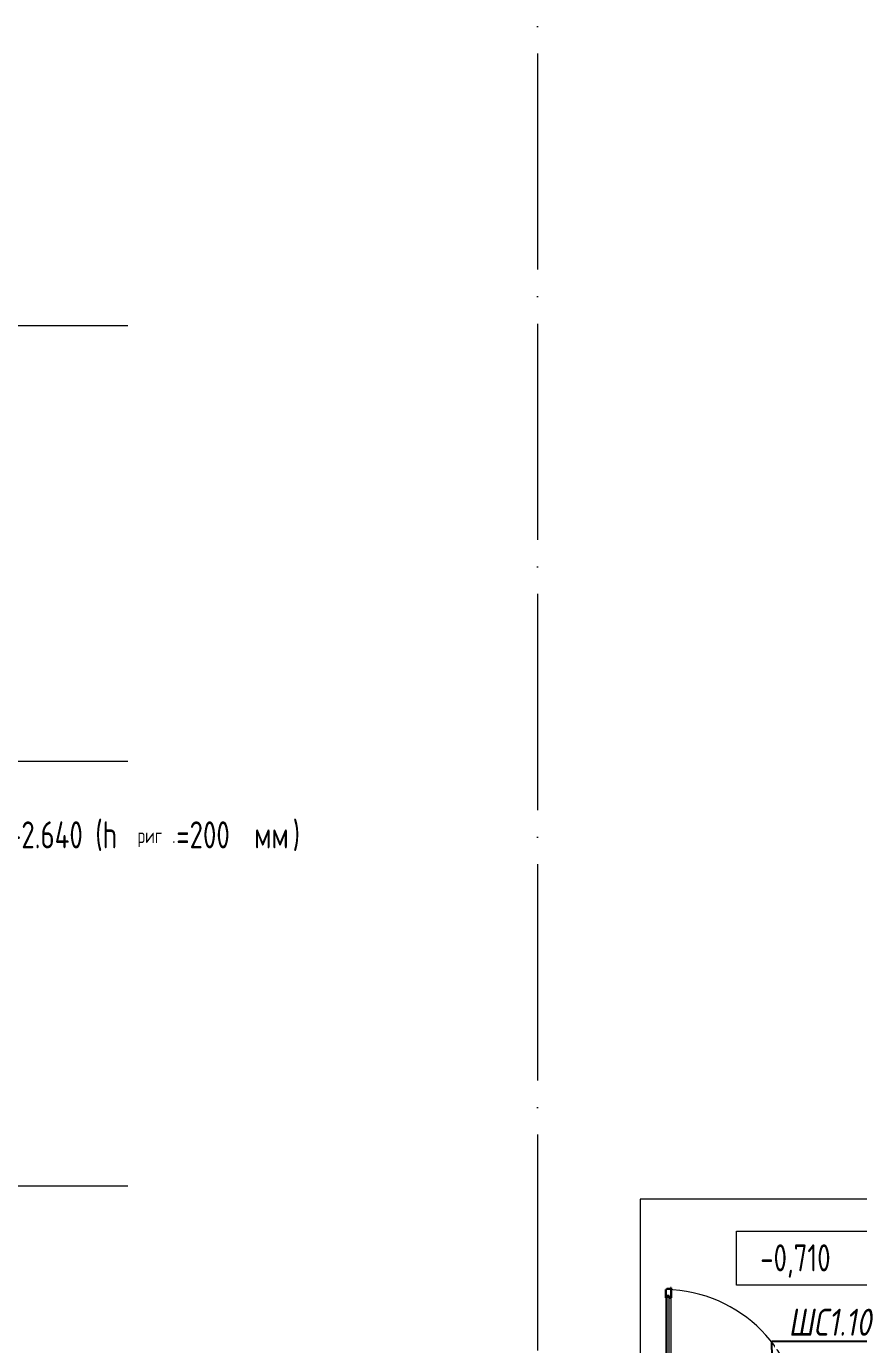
# Model space of a CAD drawing. Header units: millimetres. Extents: x -259793 to 1187961, y -549744 to 43070.
# Drawn here: x -27387 to -19685, y -2239 to 9956 of the extents above; entities that cross this region are included whole.
import ezdxf
from ezdxf import colors
from ezdxf.entities.mleader import LeaderData, LeaderLine
from ezdxf.math import Vec2, Vec3

# ---------------------------------------------------------------- set-up
doc = ezdxf.new("R2010")
doc.units = ezdxf.units.MM
doc.linetypes.add('ADSK_Линия сетки', pattern=[25, 20, -2.5, 0, -2.5])
for name, color, linetype, lineweight in [('RC-Выноски', 7, 'Continuous', 0), ('Аннотация', 7, 'Continuous', 18), ('Двери', 252, 'Continuous', 9), ('Оси', 252, 'Continuous', 9), ('Отметки', 7, 'Continuous', 9), ('Перекрытие', 252, 'Continuous', 18)]:
    doc.layers.add(name, color=color, linetype=linetype, lineweight=lineweight)
doc.layers.add('Двери открывание', color=7, linetype='Continuous', lineweight=9, true_color=0xc0c0c0)
doc.styles.add('GOST Common_3', font='', dxfattribs={"height": 3.5})
doc.styles.add('GOST Common_5', font='', dxfattribs={"width": 0.9, "height": 2.5})
doc.styles.add('RubezhCAD', font='', dxfattribs={"oblique": 10})
doc.styles.get('GOST Common_3').set_extended_font_data('GOST 2.304 type A')
doc.styles.get('GOST Common_5').set_extended_font_data('GOST 2.304 type A')
doc.styles.get('RubezhCAD').set_extended_font_data('GOST type A')

# ---------------------------------------------------------------- blocks, each defined once
blk = doc.blocks.new('1 этаж')
at = {"layer": 'Аннотация', "color": 251, "lineweight": 20, "true_color": 0x636466}
for p, q in [((-20817, -1688), (-20817, -1188)), ((-20817, -1188), (-19517, -1188)), ((-19517, -1688), (-20817, -1688))]:
    blk.add_line(p, q, dxfattribs=at)
at = {"layer": 'Двери', "color": 251, "lineweight": 30, "true_color": 0x636466}
for p, q in [((-21461, -1730), (-21469, -1730)), ((-21469, -1730), (-21469, -1806)), ((-21460, -1806), (-21469, -1806)), ((-21427, -1721), (-21461, -1721)), ((-21461, -1721), (-21461, -1730)), ((-21460, -1788), (-21460, -1806)), ((-21439, -1788), (-21460, -1788)), ((-21439, -1806), (-21439, -1788)), ((-21419, -1806), (-21439, -1806)), ((-21419, -1712), (-21427, -1712)), ((-21427, -1712), (-21427, -1721)), ((-21419, -1806), (-21419, -1712))]:
    blk.add_line(p, q, dxfattribs=at)
at = {"layer": 'Двери', "color": 251, "true_color": 0x636466}
for p, q in [((-21469, -1806), (-21469, -2902)), ((-21460, -1788), (-21460, -2920)), ((-21439, -1788), (-21460, -1788)), ((-21439, -2920), (-21439, -1788)), ((-21419, -2902), (-21419, -1806))]:
    blk.add_line(p, q, dxfattribs=at)
at = {"layer": 'Двери открывание', "color": 251, "true_color": 0x636466}
blk.add_arc((-21487, -2996), 1266, 0, 89.1853, dxfattribs=at)
at = {"layer": 'Оси', "color": 251, "linetype": 'ADSK_Линия сетки', "ltscale": 100, "true_color": 0x636466}
for p, q in [((-22656, 32207), (-22656, -32500)), ((-26448, 7186), (-72528, 7186)), ((-26448, 3156), (-72528, 3156)), ((-26448, -774), (-72528, -774))]:
    blk.add_line(p, q, dxfattribs=at)
at = {"layer": 'Перекрытие', "color": 251, "ltscale": 100, "true_color": 0x636466}
for p, q in [((-17951, -892), (-21706, -892)), ((-21706, -892), (-21706, -2842))]:
    blk.add_line(p, q, dxfattribs=at)
at = {"layer": 'Аннотация', "color": 251, "true_color": 0x636466, "width": 0.9}
for s, height, style, p in [('. +2.640 (h', 250, 'GOST Common_3', (-27726, 2352)), ('=200', 250, 'GOST Common_3', (-26000, 2352)), (')', 250, 'GOST Common_3', (-24922, 2352)), ('риг', 138.8, 'GOST Common_5', (-26359, 2401)), ('мм', 250, 'GOST Common_3', (-25279, 2352)), ('.', 139, 'GOST Common_5', (-26037, 2401))]:
    blk.add_text(s, height=height, dxfattribs=dict(at, style=style)).set_placement(p)
at = {"layer": 'Отметки', "color": 251, "true_color": 0x636466, "style": 'GOST Common_3', "width": 0.9}
blk.add_text('-0,710', height=250, dxfattribs=at).set_placement((-20596, -1561))

msp = doc.modelspace()

# ---------------------------------------------------------------- block references
msp.add_blockref('1 этаж', (0, 0))

# ---------------------------------------------------------------- next in the draw order: leaders
at = {"layer": 'RC-Выноски', "ltscale": 0.01}
ml = msp.add_multileader_mtext('Standard', dxfattribs=at)
ml.set_content('RS2', color=256, style='RubezhCAD')
ml.set_leader_properties()
ml.build(insert=Vec2(0, 0))
ml.multileader.update_dxf_attribs({"has_text_frame": 1, "text_left_attachment_type": 2, "text_right_attachment_type": 6, "dogleg_length": 2, "arrow_head_size": 200, "scale": 100})
ctx = ml.context
ctx.base_point, ctx.scale, ctx.char_height, ctx.arrow_head_size, ctx.landing_gap_size, ctx.plane_origin = Vec3(-44931.63742, 6668.56964), 100, 250, 200, 100, Vec3(-95232.0694, -177238.30368)
ctx.left_attachment, ctx.right_attachment, ctx.text_align_type = 2, 6, 1
notes = []
notes.append((ctx, [(1, (1, 1, 0), (-44039.69853, 6493.56964), (-1, 0), 200, [(0, [(-44039.69853, 7706.26841)], 0, [])])]))
ctx.mtext.insert, ctx.mtext.width, ctx.mtext.alignment, ctx.mtext.flow_direction = Vec3(-44585.66797, 6793.56964), 397.2804211, 2, 5
ctx.mtext.has_bg_fill, ctx.mtext.bg_color, ctx.mtext.bg_scale_factor, ctx.mtext.bg_transparency, ctx.mtext.use_window_bg_color = 1, -1027028792, 1.5, 0, 1
ml = msp.add_multileader_mtext('Standard', dxfattribs=at)
ml.set_content('ШС1.10', color=256, style='RubezhCAD')
ml.set_leader_properties()
ml.build(insert=Vec2(0, 0))
ml.multileader.update_dxf_attribs({"has_text_frame": 1, "text_left_attachment_type": 6, "text_right_attachment_type": 6, "dogleg_length": 2, "arrow_head_size": 400, "scale": 100})
ctx = ml.context
ctx.base_point, ctx.scale, ctx.char_height, ctx.arrow_head_size, ctx.landing_gap_size, ctx.plane_origin = Vec3(-20434.17973, -2206.53895), 100, 250, 400, 100, Vec3(-307297.50259, -47562.29092)
ctx.left_attachment, ctx.right_attachment = 6, 6
notes.append((ctx, [(0, (1, 1, 0), (-20487.85403, -2206.53895), (1, 0), 53.6743, [(0, [(-20471.35968, -3025.57537)], 0, [])])]))
ctx.mtext.insert, ctx.mtext.flow_direction = Vec3(-20334.17973, -1906.53895), 5
ctx.mtext.has_bg_fill, ctx.mtext.bg_color, ctx.mtext.bg_scale_factor, ctx.mtext.bg_transparency, ctx.mtext.use_window_bg_color = 1, -1027028792, 1.5, 0, 1
for ctx, leaders in notes:
    for number, flags, end, landing, length, lines in leaders:
        leader = LeaderData()
        leader.index, (leader.has_last_leader_line, leader.has_dogleg_vector, leader.attachment_direction) = number, flags
        leader.last_leader_point, leader.dogleg_vector, leader.dogleg_length = Vec3(end), Vec3(landing), length
        for number, points, colour, breaks in lines:
            line = LeaderLine()
            line.index, line.vertices, line.color, line.breaks = number, Vec3.list(points), colors.encode_raw_color(colour), breaks
            leader.lines.append(line)
        ctx.leaders.append(leader)

doc.saveas('drawing.dxf')
